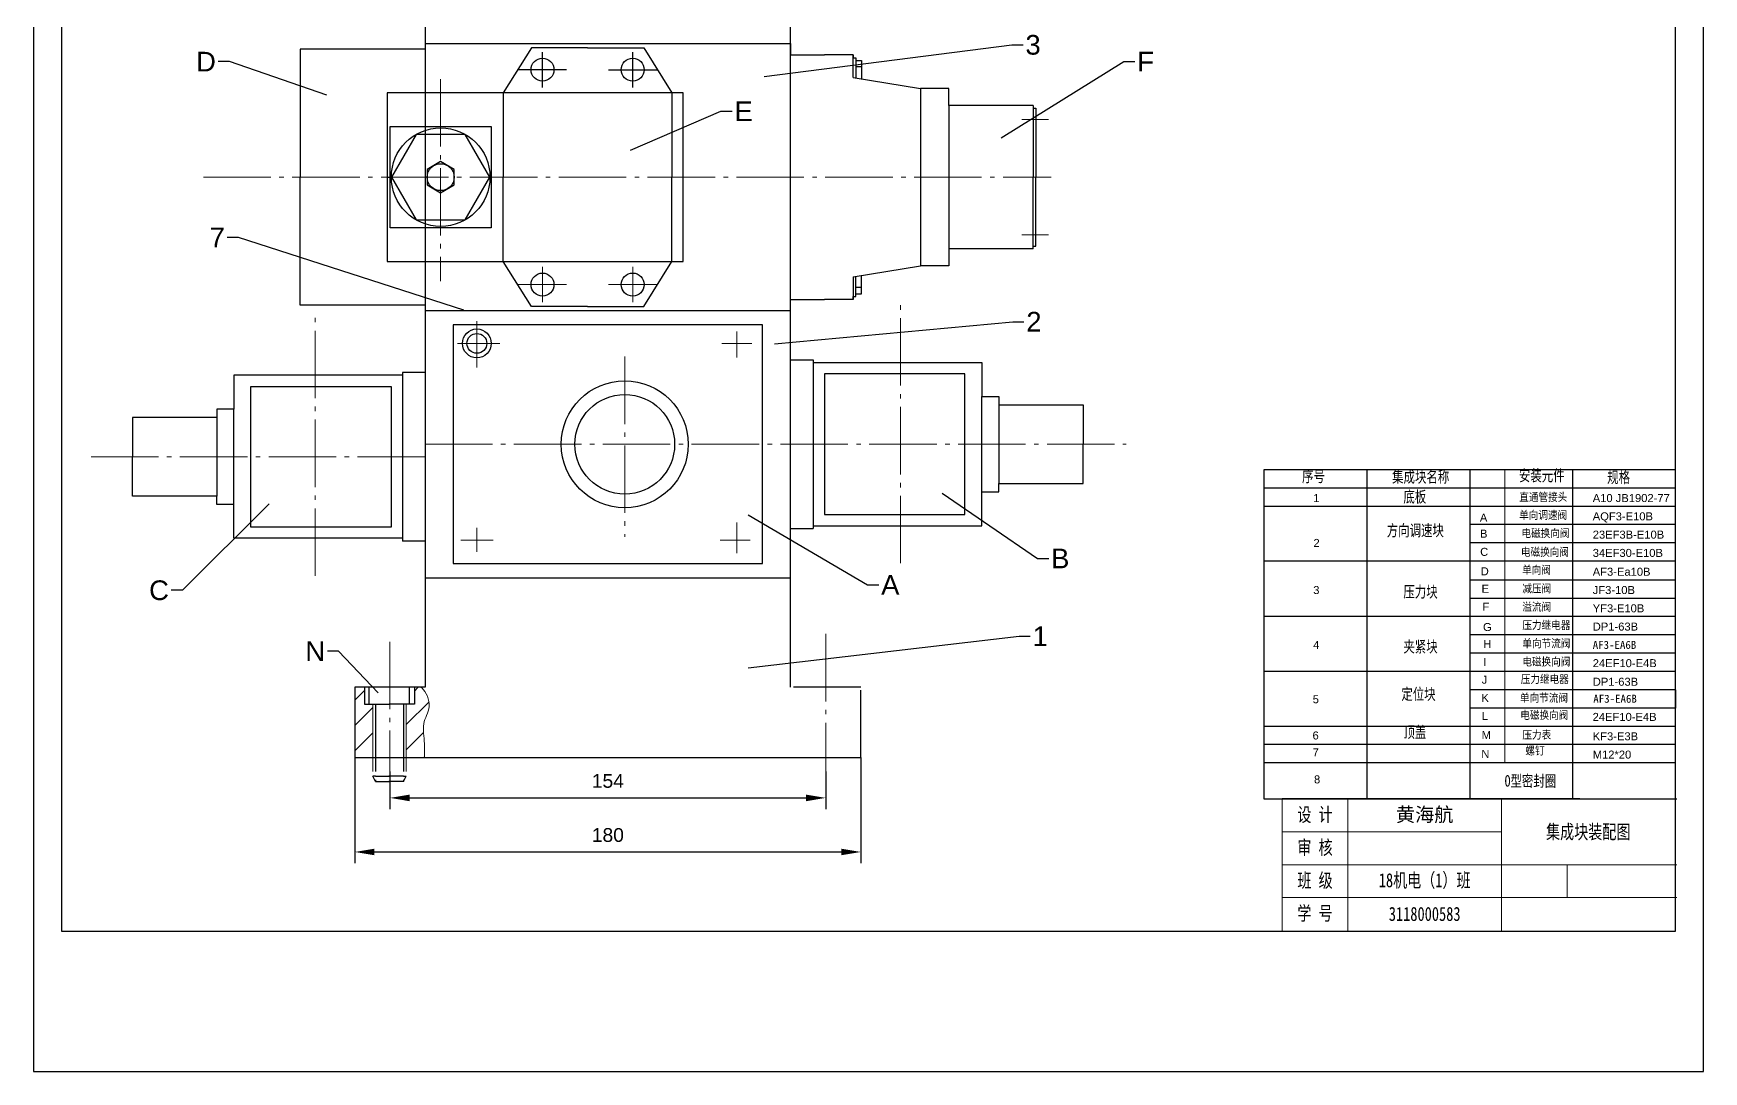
# Model space of a CAD drawing. Header units: millimetres. Extents: x 2887 to 3184, y 1098 to 1518.
# Drawn here: x 2886.7 to 3183.7, y 1098.4 to 1283.1 of the extents above; entities that cross this region are included whole.
import ezdxf
from ezdxf import colors
from ezdxf.entities.mleader import LeaderData, LeaderLine
from ezdxf.math import Vec2, Vec3

# ---------------------------------------------------------------- set-up
doc = ezdxf.new("R2010")
doc.units = ezdxf.units.MM
doc.linetypes.add('CENTER', pattern=[15.8, 12, -1.5, 0.8, -1.5])
for name, color, linetype, lineweight in [('CEN', 1, 'CENTER', 15), ('标注层', 250, 'Continuous', 15), ('粗实线层', 7, 'Continuous', 30), ('细实线层', 250, 'Continuous', 25)]:
    doc.layers.add(name, color=color, linetype=linetype, lineweight=lineweight)
doc.layers.add('OBJ', color=7, linetype='Continuous')
doc.styles.add('GB', font='', dxfattribs={"height": 5})
doc.styles.get("Standard").update_dxf_attribs({"font": 'arial.ttf'})
doc.styles.get('GB').set_extended_font_data('HYSWLongFangSong')
doc.dimstyles.new('Standard$0', dxfattribs={"dimtxt": 3.5, "dimasz": 3.5, "dimexe": 2, "dimexo": 0, "dimgap": 1.75, "dimtad": 1, "dimdec": 4, "dimdsep": 46, "dimtxsty": 'Standard', "dimcen": 0, "dimclrd": 3, "dimclre": 3, "dimclrt": 6, "dimadec": 4, "dimazin": 2, "dimtfac": 1, "dimtdec": 4, "dimtmove": 0, "dimatfit": 3, "dimfxl": 1, "dimtzin": 0, "dimarcsym": 0})

# ---------------------------------------------------------------- blocks, each defined once
blk = doc.blocks.new('_None')
blk = doc.blocks.new('*D8')
at = {"layer": 'CEN', "color": 3, "linetype": 'ByBlock', "lineweight": -2, "transparency": 16777216}
for p, q in [((2943.86, 1154.26), (2943.86, 1135.47)), ((3033.86, 1154.26), (3033.86, 1135.47)), ((2947.36, 1137.47), (3030.36, 1137.47))]:
    blk.add_line(p, q, dxfattribs=at)
at = {"layer": 'CEN', "color": 3, "linetype": 'ByBlock', "transparency": 16777216}
for points in [[(2947.36, 1138.05), (2947.36, 1136.89), (2943.86, 1137.47)], [(3030.36, 1138.05), (3030.36, 1136.89), (3033.86, 1137.47)]]:
    blk.add_solid(points, dxfattribs=at)
at = {"layer": 'Defpoints', "color": 0, "linetype": 'ByBlock', "transparency": 16777216}
for p in [(2943.86, 1154.26), (3033.86, 1154.26), (3033.86, 1137.47)]:
    blk.add_point(p, dxfattribs=at)
at = {"layer": 'CEN', "color": 6, "linetype": 'ByBlock', "lineweight": 0, "transparency": 16777216, "insert": (2988.86, 1140.47), "char_height": 3.5, "attachment_point": 5}
blk.add_mtext('{\\H0.7x;\\C0;180}', dxfattribs=at)
blk = doc.blocks.new('*D9')
at = {"layer": 'Defpoints', "color": 0, "transparency": 16777216}
for p in [(2950.11, 1151.76), (3027.61, 1151.76), (3027.61, 1147.09)]:
    blk.add_point(p, dxfattribs=at)
at = {"layer": '标注层', "color": 3, "lineweight": -2, "transparency": 16777216}
for p, q in [((2950.11, 1151.76), (2950.11, 1145.09)), ((3027.61, 1151.76), (3027.61, 1145.09)), ((2953.61, 1147.09), (3024.11, 1147.09))]:
    blk.add_line(p, q, dxfattribs=at)
at = {"layer": '标注层', "color": 3, "transparency": 16777216}
for points in [[(2953.61, 1147.67), (2953.61, 1146.5), (2950.11, 1147.09)], [(3024.11, 1147.67), (3024.11, 1146.5), (3027.61, 1147.09)]]:
    blk.add_solid(points, dxfattribs=at)
at = {"layer": '标注层', "color": 6, "lineweight": 0, "transparency": 16777216, "insert": (2988.86, 1150.09), "char_height": 3.5, "attachment_point": 5}
blk.add_mtext('{\\H0.7x;\\C0;154}', dxfattribs=at)

msp = doc.modelspace()

# ---------------------------------------------------------------- hatches: boundary and pattern name
at = {"layer": 'CEN', "lineweight": 0}
h = msp.add_hatch(dxfattribs=at)
h.set_pattern_fill('ANSI31', color=0)
h.set_pattern_definition([(45, (2863.4682, 1124.474), (-2.24506, 2.24506), [])])
edge = h.paths.add_edge_path()
edge.add_line((2952.99747, 1154.26051), (2956.21938, 1154.26051))
edge.add_spline(control_points=[(2956.21938, 1154.26051), (2956.31039, 1154.67913), (2956.28646, 1157.65076), (2955.74653, 1160.60503), (2957.87848, 1163.56358), (2956.18117, 1166.46403), (2955.62598, 1166.76051)], knot_values=[25.486016977, 25.486016977, 25.486016977, 25.486016977, 28.396882514, 31.895504763, 35.104936672, 38.457956775, 38.457956775, 38.457956775, 38.457956775], degree=3, periodic=0)
edge.add_line((2955.62598, 1166.76051), (2954.45045, 1166.76051))
edge.add_line((2954.45045, 1166.76051), (2954.45045, 1163.7865))
edge.add_line((2954.45045, 1163.7865), (2952.99747, 1163.7865))
edge.add_line((2952.99747, 1163.7865), (2952.99747, 1154.26051))
h.paths.add_polyline_path([(2943.85562, 1154.26051), (2947.04051, 1154.26051), (2947.04051, 1163.7865), (2945.58754, 1163.7865), (2945.58754, 1166.76051), (2943.85562, 1166.76051)])

# ---------------------------------------------------------------- linework, layer by layer
for p, q in [((2886.70863, 1518.3972), (2886.70863, 1098.3972)), ((3183.70863, 1098.3972), (3183.70863, 1513.3972)), ((3178.70863, 1169.57434), (3105.52736, 1169.57434)), ((3178.70863, 1166.32184), (3142.118, 1166.32184)), ((3178.70863, 1166.32184), (3178.70863, 1163.06934)), ((3178.70863, 1163.06934), (3142.118, 1163.06934)), ((3105.52736, 1146.90536), (3108.75914, 1146.90536)), ((2886.70863, 1098.3972), (3183.70863, 1098.3972))]:
    msp.add_line(p, q)
at = {"color": 0, "lineweight": 30}
for p, q in [((2956.35562, 1328.76051), (2956.35562, 1281.26051)), ((3021.35562, 1281.26051), (3021.35562, 1328.76051)), ((2956.35562, 1280.26051), (2934.14103, 1280.26051)), ((2934.14103, 1280.26051), (2934.14103, 1257.51051)), ((2956.35562, 1281.26051), (3021.35562, 1281.26051)), ((2956.35562, 1281.26051), (2956.35562, 1233.76051)), ((2956.35562, 1281.26051), (2956.35562, 1280.26051)), ((2975.25648, 1280.51051), (2970.25648, 1272.51051)), ((2985.25648, 1280.51051), (2975.25648, 1280.51051)), ((2985.25648, 1280.51051), (2995.25648, 1280.51051)), ((2995.25648, 1280.51051), (3000.25648, 1272.51051)), ((3021.35562, 1233.76051), (3021.35562, 1281.26051)), ((3021.35562, 1279.26051), (3027.35562, 1279.26051)), ((3032.48217, 1279.26051), (3027.35562, 1279.26051)), ((3032.48217, 1275.26051), (3032.48217, 1279.26051)), ((3032.48217, 1279.26051), (3032.48217, 1279.06051)), ((3032.48217, 1279.26051), (3032.48217, 1278.76051)), ((3032.48217, 1278.76051), (3032.98217, 1278.76051)), ((3032.98217, 1278.76051), (3032.98217, 1275.17717)), ((3032.98217, 1278.76051), (3032.98217, 1278.26051)), ((3032.98217, 1278.26051), (3033.98217, 1278.26051)), ((3033.98217, 1277.13054), (3032.98217, 1277.13054)), ((3033.98217, 1278.26051), (3033.98217, 1275.01051)), ((3032.48217, 1275.26051), (3044.48217, 1273.26051)), ((3002.25648, 1272.51051), (2949.62833, 1272.51051)), ((2949.62833, 1272.51051), (2949.62833, 1242.51051)), ((2970.25648, 1272.51051), (2970.25648, 1257.51051)), ((3000.25648, 1272.51051), (3000.25648, 1257.51051)), ((3002.25648, 1257.51051), (3002.25648, 1272.51051)), ((3049.48217, 1273.26051), (3044.48217, 1273.26051)), ((3044.48217, 1273.26051), (3044.48217, 1241.76051)), ((3049.48217, 1270.26051), (3049.48217, 1273.26051)), ((3064.48217, 1270.26051), (3049.48217, 1270.26051)), ((3049.48217, 1270.26051), (3049.48217, 1244.76051)), ((3064.48217, 1270.26051), (3064.48217, 1257.51051)), ((3064.98217, 1269.76051), (3064.98217, 1257.51051)), ((2950.12833, 1257.51051), (2950.12833, 1266.51051)), ((2950.12833, 1266.51051), (2968.12833, 1266.51051)), ((2968.12833, 1266.51051), (2968.12833, 1248.51051)), ((2934.14103, 1234.76051), (2934.14103, 1257.51051)), ((2970.25648, 1242.51051), (2970.25648, 1257.51051)), ((3000.25648, 1242.51051), (3000.25648, 1257.51051)), ((3002.25648, 1242.51051), (3002.25648, 1257.51051)), ((3064.48217, 1244.76051), (3064.48217, 1257.51051)), ((3064.98217, 1245.26051), (3064.98217, 1257.51051)), ((2968.12833, 1248.51051), (2950.12833, 1248.51051)), ((3064.48217, 1244.76051), (3049.48217, 1244.76051)), ((3049.48217, 1244.76051), (3049.48217, 1241.76051)), ((2949.62833, 1242.51051), (3002.25648, 1242.51051)), ((2975.25648, 1234.51051), (2970.25648, 1242.51051)), ((2995.25648, 1234.51051), (3000.25648, 1242.51051)), ((3032.48217, 1239.76051), (3044.48217, 1241.76051)), ((3049.48217, 1241.76051), (3044.48217, 1241.76051)), ((3032.48217, 1239.76051), (3032.48217, 1235.76051)), ((3032.98217, 1236.26051), (3032.98217, 1239.84384)), ((3033.98217, 1236.76051), (3033.98217, 1240.01051)), ((3021.35562, 1235.76051), (3027.35562, 1235.76051)), ((3032.48217, 1235.76051), (3027.35562, 1235.76051)), ((3032.48217, 1235.76051), (3032.48217, 1236.26051)), ((3032.48217, 1236.26051), (3032.98217, 1236.26051)), ((3032.48217, 1235.76051), (3032.48217, 1235.96051)), ((2956.35562, 1234.76051), (2934.14103, 1234.76051)), ((2956.35562, 1233.76051), (2956.35562, 1186.26051)), ((2956.35562, 1233.76051), (3021.35562, 1233.76051)), ((2985.25648, 1234.51051), (2975.25648, 1234.51051)), ((2985.25648, 1234.51051), (2995.25648, 1234.51051)), ((3021.35562, 1186.26051), (3021.35562, 1233.76051)), ((3016.35562, 1231.26051), (2961.35562, 1231.26051)), ((2961.35562, 1231.26051), (2961.35562, 1188.76051)), ((3016.35562, 1188.76051), (3016.35562, 1231.26051)), ((3021.35562, 1225.01051), (3025.35562, 1225.01051)), ((3025.35562, 1225.01051), (3025.35562, 1224.51051)), ((3025.35562, 1224.51051), (3055.35562, 1224.51051)), ((3025.35562, 1224.51051), (3025.35562, 1195.51051)), ((3055.35562, 1224.51051), (3055.35562, 1218.51051)), ((2952.35562, 1222.26436), (2922.35562, 1222.26436)), ((2922.35562, 1222.26436), (2922.35562, 1216.26436)), ((2952.35562, 1222.76436), (2952.35562, 1222.26436)), ((2956.35562, 1222.76436), (2952.35562, 1222.76436)), ((2952.35562, 1222.26436), (2952.35562, 1193.26436)), ((3052.35562, 1222.51051), (3027.35562, 1222.51051)), ((3027.35562, 1222.51051), (3027.35562, 1197.51051)), ((3052.35562, 1210.01051), (3052.35562, 1222.51051)), ((2925.35562, 1207.76436), (2925.35562, 1220.26436)), ((2925.35562, 1220.26436), (2950.35562, 1220.26436)), ((2950.35562, 1220.26436), (2950.35562, 1195.26436)), ((3055.35562, 1218.51051), (3058.35562, 1218.51051)), ((3055.35562, 1201.51051), (3055.35562, 1218.51051)), ((3058.35562, 1218.51051), (3058.35562, 1217.01051)), ((2919.35562, 1214.76436), (2904.35562, 1214.76436)), ((2904.35562, 1214.76436), (2904.35562, 1207.76436)), ((2922.35562, 1216.26436), (2919.35562, 1216.26436)), ((2919.35562, 1216.26436), (2919.35562, 1214.76436)), ((2919.35562, 1214.76436), (2919.35562, 1200.76436)), ((2922.35562, 1199.26436), (2922.35562, 1216.26436)), ((3058.35562, 1217.01051), (3073.35562, 1217.01051)), ((3058.35562, 1217.01051), (3058.35562, 1203.01051)), ((3073.35562, 1217.01051), (3073.35562, 1210.01051)), ((3052.35562, 1197.51051), (3052.35562, 1210.01051)), ((3073.35562, 1203.01051), (3073.35562, 1210.01051)), ((2904.35562, 1200.76436), (2904.35562, 1207.76436)), ((2925.35562, 1195.26436), (2925.35562, 1207.76436)), ((3058.35562, 1203.01051), (3073.35562, 1203.01051)), ((3058.35562, 1201.51051), (3058.35562, 1203.01051)), ((2919.35562, 1200.76436), (2904.35562, 1200.76436)), ((2919.35562, 1199.26436), (2919.35562, 1200.76436)), ((3055.35562, 1201.51051), (3058.35562, 1201.51051)), ((3055.35562, 1195.51051), (3055.35562, 1201.51051)), ((2922.35562, 1199.26436), (2919.35562, 1199.26436)), ((2922.35562, 1193.26436), (2922.35562, 1199.26436)), ((3027.35562, 1197.51051), (3052.35562, 1197.51051)), ((2950.35562, 1195.26436), (2925.35562, 1195.26436)), ((3021.35562, 1195.01051), (3025.35562, 1195.01051)), ((3025.35562, 1195.51051), (3055.35562, 1195.51051)), ((3025.35562, 1195.51051), (3025.35562, 1195.01051)), ((2952.35562, 1193.26436), (2922.35562, 1193.26436)), ((2952.35562, 1193.26436), (2952.35562, 1192.76436)), ((2956.35562, 1192.76436), (2952.35562, 1192.76436)), ((2961.35562, 1188.76051), (3016.35562, 1188.76051)), ((2956.35562, 1186.26051), (2956.35562, 1166.76051)), ((2956.35562, 1186.26051), (3021.35562, 1186.26051)), ((2956.35562, 1166.76051), (2943.85562, 1166.76051)), ((2943.85562, 1166.76051), (2943.85562, 1154.26051))]:
    msp.add_line(p, q, dxfattribs=at)
at = {"color": 0}
for p, q in [((3021.35562, 1281.26051), (3021.35562, 1279.26051)), ((3064.48217, 1270.26051), (3064.48217, 1269.76051)), ((3064.48217, 1269.76051), (3064.98217, 1269.76051)), ((2949.62833, 1257.51051), (2950.12833, 1257.51051)), ((2950.12833, 1248.51051), (2950.12833, 1257.51051)), ((3064.48217, 1244.76051), (3064.48217, 1245.26051)), ((3064.48217, 1245.26051), (3064.98217, 1245.26051)), ((3033.98217, 1237.89047), (3032.98217, 1237.89047)), ((3032.98217, 1236.26051), (3032.98217, 1236.76051)), ((3032.98217, 1236.76051), (3033.98217, 1236.76051)), ((3021.35562, 1210.01051), (3021.35562, 1225.01051)), ((3105.52736, 1205.45038), (3105.52736, 1146.90536)), ((3123.82268, 1205.45038), (3123.82268, 1146.90536)), ((3142.118, 1205.45038), (3142.118, 1146.90536)), ((3160.41331, 1205.45038), (3160.41331, 1146.90536))]:
    msp.add_line(p, q, dxfattribs=at)
at = {"color": 0, "lineweight": 30}
for points in [[(2967.89429, 1257.51051), (2963.51131, 1265.10205), (2954.74535, 1265.10205), (2950.36238, 1257.51051), (2954.74535, 1249.91896), (2963.51131, 1249.91896)], [(2961.52702, 1258.89539), (2959.12833, 1260.28027), (2956.72964, 1258.89539), (2956.72964, 1256.12562), (2959.12833, 1254.74074), (2961.52702, 1256.12562)]]:
    msp.add_lwpolyline(points, close=True, dxfattribs=at)
for centre, radius in [((2977.23584, 1276.6193), 2.04223), ((2993.27712, 1276.6193), 2.04223), ((2959.12833, 1257.51051), 8.76596), ((2959.12833, 1257.51051), 2.39869), ((2977.23584, 1238.40171), 2.04223), ((2993.27712, 1238.40171), 2.04223), ((2965.56811, 1227.93821), 2.56388), ((2965.56811, 1227.93821), 1.76387), ((2991.87326, 1209.99292), 11.28676), ((2991.87326, 1209.99292), 8.86574)]:
    msp.add_circle(centre, radius, dxfattribs=at)
at = {"color": 0, "lineweight": 0}
msp.add_open_spline([(2955.62598, 1166.76051), (2956.18117, 1166.46403), (2957.87848, 1163.56358), (2955.74653, 1160.60503), (2956.28646, 1157.65076), (2956.31039, 1154.67913), (2956.21938, 1154.26051)], degree=3, knots=[25.486016977, 25.486016977, 25.486016977, 25.486016977, 28.83903708, 32.048468989, 35.547091237, 38.457956775, 38.457956775, 38.457956775, 38.457956775], dxfattribs=at)
at = {"layer": 'CEN', "color": 0, "lineweight": 30}
for p, q in [((2977.23584, 1273.45202), (2977.23584, 1279.74437)), ((2993.27712, 1273.45202), (2993.27712, 1279.74437)), ((2981.52451, 1276.6193), (2972.82447, 1276.6193)), ((2988.98845, 1276.6193), (2997.68848, 1276.6193)), ((2945.58754, 1166.76051), (2945.58754, 1163.7865)), ((2946.42943, 1163.79331), (2946.42943, 1166.76051)), ((2953.60856, 1163.79331), (2953.60856, 1166.76051)), ((2954.45045, 1166.76051), (2954.45045, 1163.7865)), ((3033.85562, 1166.76051), (3021.35562, 1166.76051)), ((3033.85562, 1154.26051), (3033.85562, 1166.76051)), ((2945.58754, 1163.7865), (2950.04112, 1163.7865)), ((2947.53429, 1163.8058), (2947.53429, 1149.99492)), ((2954.45045, 1163.7865), (2949.99687, 1163.7865)), ((2952.50369, 1163.8058), (2952.50369, 1149.99492)), ((2943.85562, 1154.26051), (2988.85562, 1154.26051)), ((2947.53429, 1150.974), (2947.04051, 1150.974)), ((2947.53429, 1149.99492), (2947.04485, 1150.974)), ((2947.53429, 1150.974), (2950.10562, 1150.974)), ((2947.53429, 1149.99492), (2950.10562, 1149.99492)), ((2952.50369, 1150.974), (2949.93236, 1150.974)), ((2952.50369, 1149.99492), (2949.93236, 1149.99492)), ((2952.50369, 1150.974), (2952.99747, 1150.974)), ((2952.50369, 1149.99492), (2952.99314, 1150.974))]:
    msp.add_line(p, q, dxfattribs=at)
at = {"layer": 'CEN', "color": 0}
for p, q in [((2959.12833, 1274.9348), (2959.12833, 1238.99164)), ((3067.19373, 1267.74741), (3062.4809, 1267.74741)), ((2916.9295, 1257.51051), (3067.68495, 1257.51051)), ((3067.19373, 1247.2736), (3062.4809, 1247.2736)), ((2977.23584, 1241.56899), (2977.23584, 1235.27664)), ((2993.27712, 1241.56899), (2993.27712, 1235.27664)), ((2981.52451, 1238.40171), (2972.82447, 1238.40171)), ((2988.98845, 1238.40171), (2997.68848, 1238.40171)), ((2936.78864, 1186.58519), (2936.78864, 1232.94371)), ((3040.92261, 1188.83134), (3040.92261, 1235.18985)), ((2965.56811, 1223.66139), (2965.56811, 1231.91117)), ((3011.82034, 1225.40149), (3011.82034, 1230.0556)), ((2969.67768, 1227.93821), (2962.12507, 1227.93821)), ((3009.14635, 1227.93821), (3014.45614, 1227.93821)), ((2991.87326, 1225.59139), (2991.87326, 1193.52845)), ((2956.35562, 1210.01051), (3081.0134, 1210.01051)), ((2956.35562, 1207.76436), (2896.34091, 1207.76436)), ((2965.56811, 1195.09889), (2965.56811, 1190.87191)), ((3011.82034, 1196.05967), (3011.82034, 1190.60607)), ((2968.44476, 1192.9335), (2962.69146, 1192.9335)), ((3014.18802, 1192.9335), (3008.84682, 1192.9335))]:
    msp.add_line(p, q, dxfattribs=at)
at = {"layer": 'CEN', "color": 0, "linetype": 'ByBlock', "lineweight": 30}
for p, q in [((3021.35562, 1166.76051), (3021.35562, 1186.26051)), ((2943.85562, 1154.26051), (3033.85562, 1154.26051))]:
    msp.add_line(p, q, dxfattribs=at)
at = {"layer": 'CEN', "color": 0, "lineweight": 0}
for p, q in [((3027.60562, 1166.76051), (3027.60562, 1176.2599)), ((3027.60562, 1176.2599), (3027.60562, 1150.64239)), ((2947.04051, 1163.79038), (2947.04051, 1150.99226)), ((2952.99747, 1163.79038), (2952.99747, 1150.99226))]:
    msp.add_line(p, q, dxfattribs=at)
at = {"layer": 'CEN', "color": 0, "lineweight": 15}
for p, q in [((2950.10562, 1174.84973), (2950.10562, 1147.01599)), ((2950.10562, 1166.76051), (2950.10562, 1174.69724))]:
    msp.add_line(p, q, dxfattribs=at)
at = {"layer": 'OBJ', "color": 0}
for p, q in [((3178.70863, 1205.45038), (3105.52736, 1205.45038)), ((3178.70863, 1202.19788), (3105.52736, 1202.19788)), ((3178.70863, 1198.94538), (3105.52736, 1198.94538)), ((3178.70863, 1195.69288), (3142.118, 1195.69288)), ((3178.70863, 1192.44038), (3142.118, 1192.44038)), ((3178.70863, 1189.18788), (3105.52736, 1189.18788)), ((3178.70863, 1189.18788), (3142.118, 1189.18788)), ((3178.70863, 1185.83685), (3142.118, 1185.83685)), ((3178.70863, 1182.58435), (3142.118, 1182.58435)), ((3178.70863, 1179.33184), (3105.52736, 1179.33184)), ((3178.70863, 1176.07934), (3142.118, 1176.07934)), ((3178.70863, 1172.82684), (3142.118, 1172.82684)), ((3178.70863, 1159.81684), (3105.52736, 1159.81684)), ((3178.70863, 1156.56434), (3105.52736, 1156.56434)), ((3178.70863, 1153.31183), (3105.52736, 1153.31183)), ((3161.67154, 1146.90536), (3108.75914, 1146.90536))]:
    msp.add_line(p, q, dxfattribs=at)
msp.add_lwpolyline([(2891.70863, 1513.3972), (2891.70863, 1123.3972), (3178.70863, 1123.3972), (3178.70863, 1513.3972)], close=True, dxfattribs=at)
at = {"layer": '标注层', "color": 0}
msp.add_line((3148.39061, 1205.45038), (3148.39061, 1153.47216), dxfattribs=at)
at = {"layer": '粗实线层', "color": 0, "lineweight": 15}
msp.add_line((3108.75914, 1123.50536), (3108.75914, 1146.90536), dxfattribs=at)
at = {"layer": '粗实线层', "color": 0, "lineweight": -2}
msp.add_line((3108.75914, 1146.90536), (3178.95914, 1146.90536), dxfattribs=at)
at = {"layer": '细实线层', "color": 0, "lineweight": 15}
for p, q in [((3120.45914, 1123.50536), (3120.45914, 1146.90536)), ((3147.75914, 1123.50536), (3147.75914, 1146.90536)), ((3108.75914, 1141.05536), (3147.75914, 1141.05536)), ((3108.75914, 1135.20536), (3178.95914, 1135.20536)), ((3159.45914, 1129.35536), (3159.45914, 1135.20536)), ((3108.75914, 1129.35536), (3178.95914, 1129.35536))]:
    msp.add_line(p, q, dxfattribs=at)
at = {"layer": '细实线层', "color": 0}
msp.add_line((3178.70863, 1123.3972), (3178.70863, 1146.90536), dxfattribs=at)

# ---------------------------------------------------------------- texts
at = {"color": 0, "attachment_point": 1, "style": 'GB'}
for s, insert, char_height in [('序号', (3112.30783, 1205.32108), 2.032813), ('集成块名称', (3128.32327, 1205.21681), 2.032813), ('安装元件', (3150.86464, 1205.45038), 2.032813), ('规格', (3166.55808, 1205.15049), 2.032813), ('底板', (3130.32672, 1201.67643), 2.032813), ('直通管接头', (3150.93658, 1201.31717), 1.422969), ('单向调速阀', (3150.90083, 1198.11347), 1.422969), ('方向调速块', (3127.36501, 1195.67969), 2.032813), ('电磁换向阀', (3151.32685, 1194.87802), 1.422969), ('电磁换向阀', (3151.22821, 1191.53992), 1.422969), ('单向阀', (3151.44178, 1188.35538), 1.422969), ('压力块', (3130.32672, 1184.77602), 2.032813), ('减压阀', (3151.48104, 1185.04128), 1.422969), ('溢流阀', (3151.48104, 1181.78878), 1.422969), ('压力继电器', (3151.48104, 1178.53628), 1.422969), ('夹紧块', (3130.32672, 1175.01852), 2.032813), ('电磁换向阀', (3151.48104, 1172.03128), 1.422969), ('压力继电器', (3151.19881, 1168.92814), 1.422969), ('定位块', (3129.96215, 1166.57459), 2.032813), ('电磁换向阀', (3151.10902, 1162.52124), 1.422969), ('顶盖', (3130.32672, 1159.81684), 2.032813), ('压力表', (3151.48104, 1159.02127), 1.422969), ('螺钉', (3152.01629, 1156.19124), 1.422969), ('O型密封圈', (3148.33179, 1151.12433), 2.032813)]:
    msp.add_mtext(s, dxfattribs=dict(at, insert=insert, char_height=char_height))
at = {"color": 0, "attachment_point": 1}
for s, insert, char_height in [('1', (3114.2898, 1201.13706), 1.42297), ('A10 JB1902-77', (3163.99473, 1201.13706), 1.4229693), ('AQF3-E10B', (3163.99473, 1197.88456), 1.422969), ('23EF3B-E10B', (3163.99473, 1194.63206), 1.4229693), ('2', (3114.33631, 1193.15453), 1.42297), ('34EF30-E10B', (3163.99473, 1191.37955), 1.4229693), ('AF3-Ea10B', (3163.99473, 1188.02853), 1.422969), ('3', (3114.2898, 1184.77602), 1.42297), ('JF3-10B', (3163.99473, 1184.77602), 1.422969), ('YF3-E10B', (3163.99473, 1181.52352), 1.422969), ('DP1-63B', (3163.99473, 1178.27102), 1.422969), ('4', (3114.2898, 1175.01852), 1.42297), ('{\\Ftxt|c134;AF3-EA6B}', (3163.99473, 1175.01852), 1.4229693), ('24EF10-E4B', (3163.99473, 1171.76602), 1.422969), ('DP1-63B', (3163.99979, 1168.46226), 1.422969), ('5', (3114.20521, 1165.34932), 1.42297), ('{\\Ftxt|c134;AF3-EA6B}', (3164.09231, 1165.43961), 1.4229693), ('24EF10-E4B', (3163.97403, 1162.20791), 1.422969), ('6', (3114.16828, 1158.90364), 1.42297), ('KF3-E3B', (3163.99473, 1158.75601), 1.422969), ('7', (3114.18595, 1155.90192), 1.42297), ('M12*20', (3163.99473, 1155.50351), 1.422969), ('8', (3114.43176, 1151.08894), 1.42297)]:
    msp.add_mtext(s, dxfattribs=dict(at, insert=insert, char_height=char_height))
at = {"layer": 'Defpoints', "color": 0, "char_height": 1.422969, "attachment_point": 1, "style": 'GB'}
for insert in [(3151.48104, 1175.28378), (3151.06148, 1165.59553)]:
    msp.add_mtext('单向节流阀', dxfattribs=dict(at, insert=insert))
at = {"layer": '标注层', "color": 0, "char_height": 1.42297, "attachment_point": 1}
for s, insert in [('A', (3143.92735, 1197.65457)), ('B', (3143.94744, 1194.8011)), ('C', (3143.97863, 1191.56877)), ('D', (3144.07428, 1188.10567)), ('E', (3144.22929, 1185.00748)), ('F', (3144.38431, 1181.80601)), ('G', (3144.48766, 1178.19145)), ('H', (3144.53933, 1175.19653)), ('I', (3144.53933, 1171.99507)), ('J', (3144.25453, 1168.82015)), ('K', (3144.20153, 1165.58954)), ('L', (3144.25453, 1162.35893)), ('M', (3144.24044, 1158.98446)), ('N', (3144.18275, 1155.62714))]:
    msp.add_mtext_dynamic_manual_height_columns(s, width=9.3114046, gutter_width=25, heights=[0], dxfattribs=dict(at, insert=insert))
at = {"layer": '细实线层', "color": 0, "lineweight": 15, "char_height": 2.5, "attachment_point": 5, "style": 'GB'}
for s, width, heights, insert in [('{\\fHYSWLongFangSong|b0|i0|c134|p2;设 计}', 15, [0], (3114.60914, 1143.98036)), ('{\\fSimSun|b0|i0|c134|p2;黄海航}', 35, [0], (3134.10914, 1143.98036)), ('{\\fHYSWLongFangSong|b0|i0|c134|p2;审 核}', 15, [4.16224], (3114.60914, 1138.13036)), ('{\\fHYSWLongFangSong|b0|i0|c134|p2;班 级}', 15, [0], (3114.60914, 1132.28036)), ('18机电（1）班', 40.7042538, [16.35431], (3134.10914, 1132.28036)), ('{\\fHYSWLongFangSong|b0|i0|c134|p2;学 号}', 15, [0], (3114.60914, 1126.43036)), ('3118000583', 35, [0], (3134.10914, 1126.43036))]:
    msp.add_mtext_dynamic_manual_height_columns(s, width=width, gutter_width=12.5, heights=heights, dxfattribs=dict(at, insert=insert))
at = {"layer": '细实线层', "color": 0, "lineweight": 15, "ltscale": 0.1, "transparency": 33554687, "insert": (3163.1955, 1140.90627), "char_height": 2.5, "attachment_point": 5, "style": 'GB'}
msp.add_mtext_dynamic_manual_height_columns('集成块装配图', width=52, gutter_width=1, heights=[0], dxfattribs=at)

# ---------------------------------------------------------------- dimensions: what is measured, and where the dimension line sits
at = {"layer": 'CEN', "color": 0, "linetype": 'ByBlock', "lineweight": 0}
dim = msp.add_linear_dim(base=(3033.85562, 1137.47116), p1=(2943.85562, 1154.26051), p2=(3033.85562, 1154.26051), text='{\\H0.7x;\\C0;180}', dimstyle='Standard$0', dxfattribs=at)
dim.commit()
dim.dimension.update_dxf_attribs({"geometry": '*D8', "text_midpoint": (2988.85562, 1140.47207)})
at = {"layer": '标注层', "color": 0, "lineweight": 0}
dim = msp.add_linear_dim(base=(3027.60562, 1147.0883), p1=(2950.10562, 1151.7562), p2=(3027.60562, 1151.7562), text='{\\H0.7x;\\C0;154}', dimstyle='Standard$0', dxfattribs=at)
dim.commit()
dim.dimension.update_dxf_attribs({"geometry": '*D9', "text_midpoint": (2988.85562, 1147.0883), "dimtype": 160})

# ---------------------------------------------------------------- leaders
at = {"color": 0}
ml = msp.add_multileader_mtext('Standard', dxfattribs=at)
ml.set_content('3')
ml.set_leader_properties()
ml.set_arrow_properties(name='NONE')
ml.build(insert=Vec2(0, 0))
ml.multileader.update_dxf_attribs({"dogleg_length": 2, "arrow_head_size": 0.18})
ctx = ml.context
ctx.base_point, ctx.char_height, ctx.arrow_head_size, ctx.landing_gap_size, ctx.plane_origin = Vec3(3062.71239, 1281.05591), 3.5, 0.18, 0.4, Vec3(3016.68139, 1275.3888)
notes = []
notes.append((ctx, [(0, (1, 1, 0), (3060.71239, 1281.05591), (1, 0), 2, [(0, [(3016.68139, 1275.3888)], 0, [])])]))
ctx.mtext.insert, ctx.mtext.flow_direction = Vec3(3063.11239, 1282.80591), 5
ml = msp.add_multileader_mtext('Standard', dxfattribs=at)
ml.set_content('2')
ml.set_leader_properties()
ml.set_arrow_properties(name='NONE')
ml.build(insert=Vec2(0, 0))
ml.multileader.update_dxf_attribs({"dogleg_length": 2, "arrow_head_size": 0.18})
ctx = ml.context
ctx.base_point, ctx.char_height, ctx.arrow_head_size, ctx.landing_gap_size, ctx.plane_origin = Vec3(3062.85967, 1231.79633), 3.5, 0.18, 0.4, Vec3(3018.49177, 1227.85211)
notes.append((ctx, [(0, (1, 1, 0), (3060.85967, 1231.79633), (1, 0), 2, [(0, [(3018.49177, 1227.85211)], 0, [])])]))
ctx.mtext.insert, ctx.mtext.flow_direction = Vec3(3063.25967, 1233.54633), 5
ml = msp.add_multileader_mtext('Standard', dxfattribs=at)
ml.set_content('1')
ml.set_leader_properties()
ml.set_arrow_properties(name='NONE')
ml.build(insert=Vec2(0, 0))
ml.multileader.update_dxf_attribs({"dogleg_length": 2, "arrow_head_size": 0.18})
ctx = ml.context
ctx.base_point, ctx.char_height, ctx.arrow_head_size, ctx.landing_gap_size, ctx.plane_origin = Vec3(3063.97901, 1175.84021), 3.5, 0.18, 0.4, Vec3(3013.80435, 1170.20634)
notes.append((ctx, [(0, (1, 1, 0), (3061.97901, 1175.84021), (1, 0), 2, [(0, [(3013.80435, 1170.20634)], 0, [])])]))
ctx.mtext.insert, ctx.mtext.flow_direction = Vec3(3064.37901, 1177.59021), 5
at = {"layer": '标注层', "color": 0, "lineweight": 0}
ml = msp.add_multileader_mtext('Standard', dxfattribs=at)
ml.set_content('D')
ml.set_leader_properties()
ml.set_arrow_properties(name='NONE')
ml.build(insert=Vec2(0, 0))
ml.multileader.update_dxf_attribs({"dogleg_length": 2, "arrow_head_size": 0.18})
ctx = ml.context
ctx.base_point, ctx.char_height, ctx.arrow_head_size, ctx.landing_gap_size, ctx.plane_origin = Vec3(2915.8658, 1278.05709), 3.5, 0.18, 0.4, Vec3(2938.91415, 1272.06603)
ctx.text_align_type = 2
notes.append((ctx, [(0, (1, 1, 0), (2921.55939, 1278.05709), (-1, 0), 2, [(0, [(2938.91415, 1272.06603)], 0, [])])]))
ctx.mtext.insert, ctx.mtext.alignment, ctx.mtext.flow_direction = Vec3(2919.15939, 1279.80709), 3, 5
ml = msp.add_multileader_mtext('Standard', dxfattribs=at)
ml.set_content('F')
ml.set_leader_properties()
ml.set_arrow_properties(name='NONE')
ml.build(insert=Vec2(0, 0))
ml.multileader.update_dxf_attribs({"dogleg_length": 2, "arrow_head_size": 0.18})
ctx = ml.context
ctx.base_point, ctx.char_height, ctx.arrow_head_size, ctx.landing_gap_size, ctx.plane_origin = Vec3(3082.59208, 1278.05709), 3.5, 0.18, 0.4, Vec3(3058.81975, 1264.49837)
notes.append((ctx, [(0, (1, 1, 0), (3080.59208, 1278.05709), (1, 0), 2, [(0, [(3058.81975, 1264.49837)], 0, [])])]))
ctx.mtext.insert, ctx.mtext.flow_direction = Vec3(3082.99208, 1279.80709), 5
ml = msp.add_multileader_mtext('Standard', dxfattribs=at)
ml.set_content('E')
ml.set_leader_properties()
ml.set_arrow_properties(name='NONE')
ml.build(insert=Vec2(0, 0))
ml.multileader.update_dxf_attribs({"dogleg_length": 2, "arrow_head_size": 0.18})
ctx = ml.context
ctx.base_point, ctx.char_height, ctx.arrow_head_size, ctx.landing_gap_size, ctx.plane_origin = Vec3(3010.96426, 1269.22815), 3.5, 0.18, 0.4, Vec3(2992.87167, 1262.29114)
notes.append((ctx, [(0, (1, 1, 0), (3008.96426, 1269.22815), (1, 0), 2, [(0, [(2992.87167, 1262.29114)], 0, [])])]))
ctx.mtext.insert, ctx.mtext.flow_direction = Vec3(3011.36426, 1270.97815), 5
ml = msp.add_multileader_mtext('Standard', dxfattribs=at)
ml.set_content('7')
ml.set_leader_properties()
ml.set_arrow_properties(name='NONE')
ml.build(insert=Vec2(0, 0))
ml.multileader.update_dxf_attribs({"dogleg_length": 2, "arrow_head_size": 0.18})
ctx = ml.context
ctx.base_point, ctx.char_height, ctx.arrow_head_size, ctx.landing_gap_size, ctx.plane_origin = Vec3(2918.09603, 1246.79059), 3.5, 0.18, 0.4, Vec3(2963.27871, 1233.86252)
ctx.text_align_type = 2
notes.append((ctx, [(0, (1, 1, 0), (2923.16172, 1246.79059), (-1, 0), 2, [(0, [(2963.27871, 1233.86252)], 0, [])])]))
ctx.mtext.insert, ctx.mtext.alignment, ctx.mtext.flow_direction = Vec3(2920.76172, 1248.54059), 3, 5
ml = msp.add_multileader_mtext('Standard', dxfattribs=at)
ml.set_content('B')
ml.set_leader_properties()
ml.set_arrow_properties(name='NONE')
ml.build(insert=Vec2(0, 0))
ml.multileader.update_dxf_attribs({"dogleg_length": 2, "arrow_head_size": 0.18})
ctx = ml.context
ctx.base_point, ctx.char_height, ctx.arrow_head_size, ctx.landing_gap_size, ctx.plane_origin = Vec3(3067.27617, 1189.67974), 3.5, 0.18, 0.4, Vec3(3048.30996, 1201.29656)
notes.append((ctx, [(0, (1, 1, 0), (3065.27617, 1189.67974), (1, 0), 2, [(0, [(3048.30996, 1201.29656)], 0, [])])]))
ctx.mtext.insert, ctx.mtext.flow_direction = Vec3(3067.67617, 1191.42974), 5
ml = msp.add_multileader_mtext('Standard', dxfattribs=at)
ml.set_content('C')
ml.set_leader_properties()
ml.set_arrow_properties(name='NONE')
ml.build(insert=Vec2(0, 0))
ml.multileader.update_dxf_attribs({"dogleg_length": 2, "arrow_head_size": 0.18})
ctx = ml.context
ctx.base_point, ctx.char_height, ctx.arrow_head_size, ctx.landing_gap_size, ctx.plane_origin = Vec3(2907.31449, 1184.02832), 3.5, 0.18, 0.4, Vec3(2928.60389, 1199.41275)
ctx.text_align_type = 2
notes.append((ctx, [(0, (1, 1, 0), (2913.20863, 1184.02832), (-1, 0), 2, [(0, [(2928.60389, 1199.41275)], 0, [])])]))
ctx.mtext.insert, ctx.mtext.alignment, ctx.mtext.flow_direction = Vec3(2910.80863, 1185.77832), 3, 5
ml = msp.add_multileader_mtext('Standard', dxfattribs=at)
ml.set_content('A')
ml.set_leader_properties()
ml.set_arrow_properties(name='NONE')
ml.build(insert=Vec2(0, 0))
ml.multileader.update_dxf_attribs({"dogleg_length": 2, "arrow_head_size": 0.18})
ctx = ml.context
ctx.base_point, ctx.char_height, ctx.arrow_head_size, ctx.landing_gap_size, ctx.plane_origin = Vec3(3037.05642, 1184.97273), 3.5, 0.18, 0.4, Vec3(3013.78316, 1197.45466)
notes.append((ctx, [(0, (1, 1, 0), (3035.05642, 1184.97273), (1, 0), 2, [(0, [(3013.78316, 1197.45466)], 0, [])])]))
ctx.mtext.insert, ctx.mtext.flow_direction = Vec3(3037.45642, 1186.72273), 5
at = {"layer": '标注层', "color": 0}
ml = msp.add_multileader_mtext('Standard', dxfattribs=at)
ml.set_content('N')
ml.set_leader_properties()
ml.set_arrow_properties(name='NONE')
ml.build(insert=Vec2(0, 0))
ml.multileader.update_dxf_attribs({"dogleg_length": 2, "arrow_head_size": 0.18})
ctx = ml.context
ctx.base_point, ctx.char_height, ctx.arrow_head_size, ctx.landing_gap_size, ctx.plane_origin = Vec3(2935.42368, 1173.20289), 3.5, 0.18, 0.4, Vec3(2947.99309, 1165.78854)
ctx.text_align_type = 2
notes.append((ctx, [(0, (1, 1, 0), (2940.98119, 1173.20289), (-1, 0), 2, [(0, [(2947.99309, 1165.78854)], 0, [])])]))
ctx.mtext.insert, ctx.mtext.alignment, ctx.mtext.flow_direction = Vec3(2938.58119, 1174.95289), 3, 5
for ctx, leaders in notes:
    for number, flags, end, landing, length, lines in leaders:
        leader = LeaderData()
        leader.index, (leader.has_last_leader_line, leader.has_dogleg_vector, leader.attachment_direction) = number, flags
        leader.last_leader_point, leader.dogleg_vector, leader.dogleg_length = Vec3(end), Vec3(landing), length
        for number, points, colour, breaks in lines:
            line = LeaderLine()
            line.index, line.vertices, line.color, line.breaks = number, Vec3.list(points), colors.encode_raw_color(colour), breaks
            leader.lines.append(line)
        ctx.leaders.append(leader)

doc.saveas('drawing.dxf')
